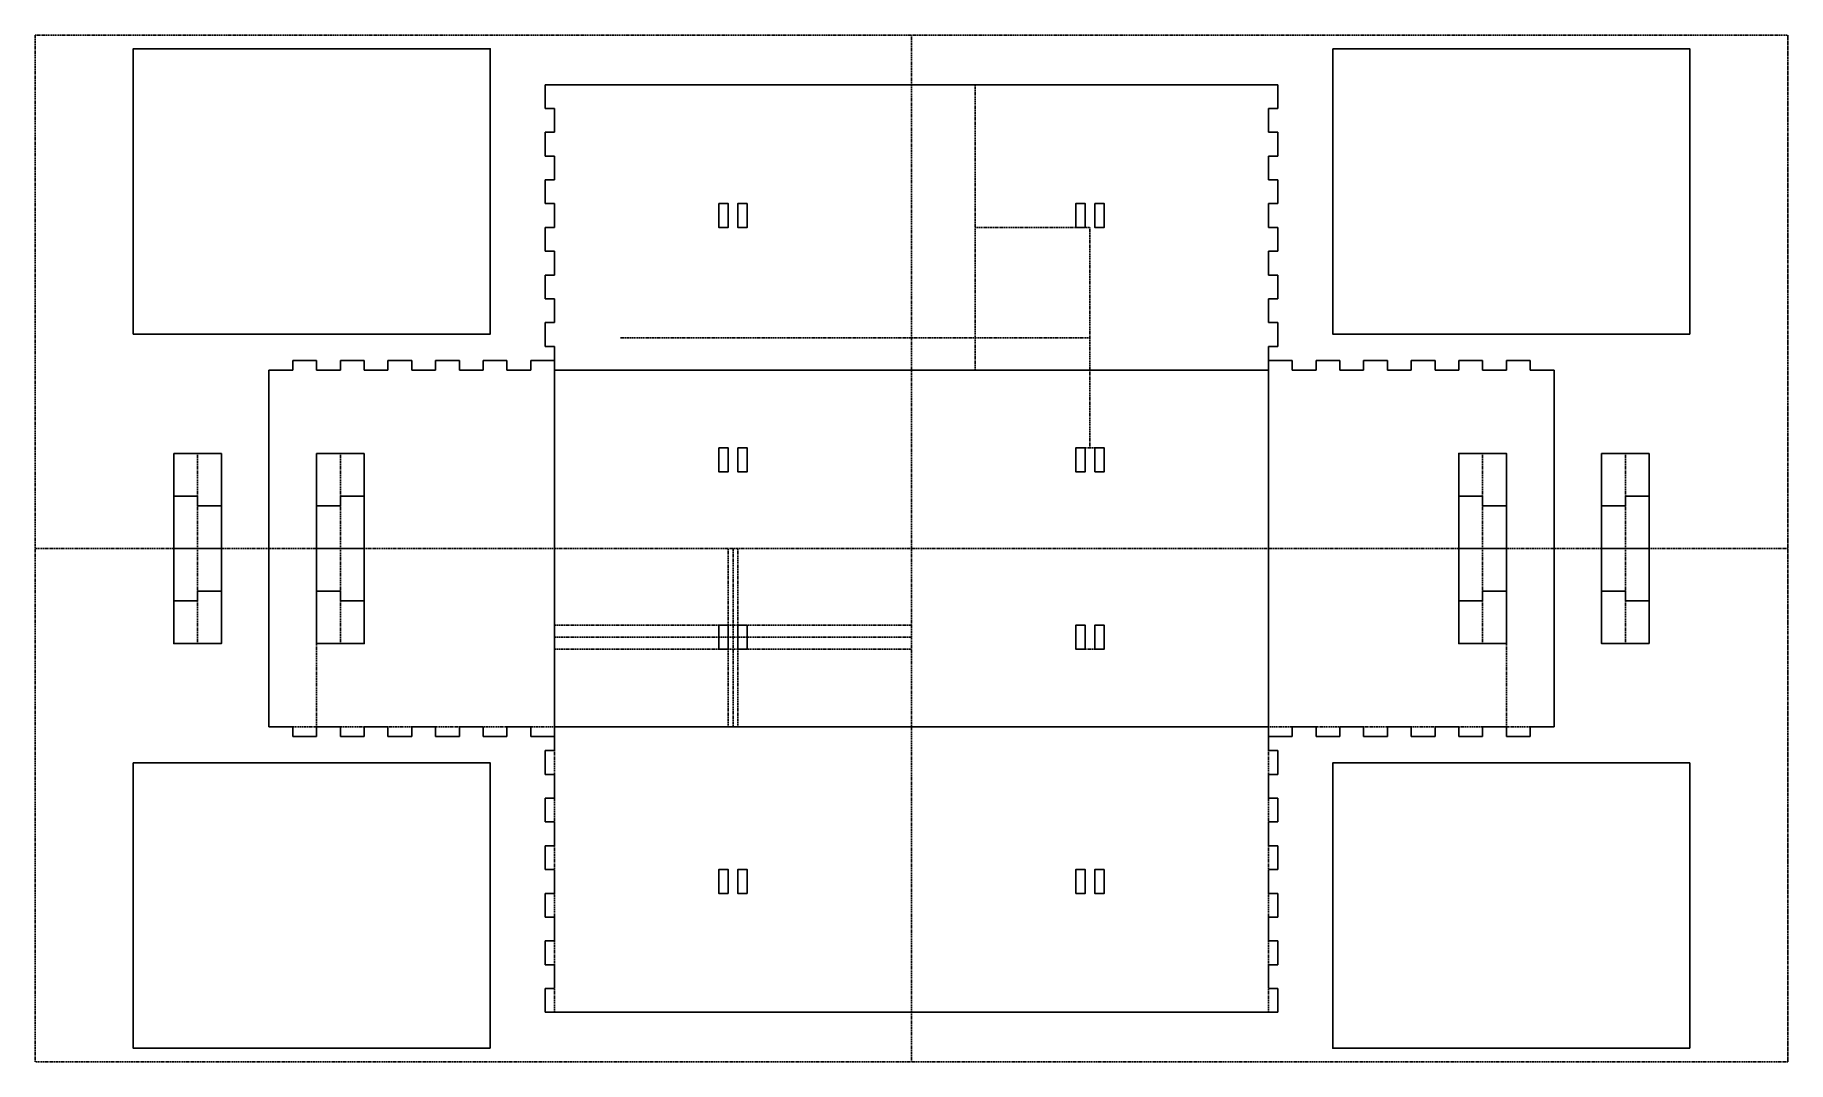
# Model space of a CAD drawing. Header units: millimetres. Extents: x -737 to 0, y 0 to 432.
import ezdxf

# ---------------------------------------------------------------- set-up
doc = ezdxf.new("R2010")
doc.units = ezdxf.units.MM
doc.linetypes.add('DASHED', pattern=[0.75, 0.5, -0.25])
doc.layers.get('0').update_dxf_attribs({"linetype": 'CONTINUOUS'})
doc.layers.add('1', color=7, linetype='DASHED')

msp = doc.modelspace()

# ---------------------------------------------------------------- linework, layer by layer
for p, q in [((-518.3, 410.9), (-522.3, 410.9)), ((-522.3, 410.9), (-522.3, 400.9)), ((-368.3, 410.9), (-518.3, 410.9)), ((-368.3, 410.9), (-218.3, 410.9)), ((-218.3, 410.9), (-214.3, 410.9)), ((-214.3, 410.9), (-214.3, 400.9)), ((-522.3, 400.9), (-518.3, 400.9)), ((-518.3, 400.9), (-518.3, 390.9)), ((-214.3, 400.9), (-218.3, 400.9)), ((-218.3, 400.9), (-218.3, 390.9)), ((-522.3, 390.9), (-522.3, 380.9)), ((-518.3, 390.9), (-522.3, 390.9)), ((-218.3, 390.9), (-214.3, 390.9)), ((-214.3, 390.9), (-214.3, 380.9)), ((-522.3, 380.9), (-518.3, 380.9)), ((-518.3, 380.9), (-518.3, 370.9)), ((-218.3, 380.9), (-218.3, 370.9)), ((-214.3, 380.9), (-218.3, 380.9)), ((-522.3, 370.9), (-522.3, 360.9)), ((-518.3, 370.9), (-522.3, 370.9)), ((-218.3, 370.9), (-214.3, 370.9)), ((-214.3, 370.9), (-214.3, 360.9)), ((-522.3, 360.9), (-518.3, 360.9)), ((-518.3, 360.9), (-518.3, 350.9)), ((-214.3, 360.9), (-218.3, 360.9)), ((-218.3, 360.9), (-218.3, 350.9)), ((-518.3, 350.9), (-522.3, 350.9)), ((-522.3, 350.9), (-522.3, 340.9)), ((-218.3, 350.9), (-214.3, 350.9)), ((-214.3, 350.9), (-214.3, 340.9)), ((-522.3, 340.9), (-518.3, 340.9)), ((-518.3, 340.9), (-518.3, 330.9)), ((-214.3, 340.9), (-218.3, 340.9)), ((-218.3, 340.9), (-218.3, 330.9)), ((-522.3, 330.9), (-522.3, 320.9)), ((-518.3, 330.9), (-522.3, 330.9)), ((-218.3, 330.9), (-214.3, 330.9)), ((-214.3, 330.9), (-214.3, 320.9)), ((-522.3, 320.9), (-518.3, 320.9)), ((-518.3, 320.9), (-518.3, 310.9)), ((-214.3, 320.9), (-218.3, 320.9)), ((-218.3, 320.9), (-218.3, 310.9)), ((-522.3, 310.9), (-522.3, 300.9)), ((-518.3, 310.9), (-522.3, 310.9)), ((-218.3, 310.9), (-214.3, 310.9)), ((-214.3, 310.9), (-214.3, 300.9)), ((-618.3, 294.9), (-628.3, 294.9)), ((-628.3, 294.9), (-628.3, 290.9)), ((-618.3, 290.9), (-618.3, 294.9)), ((-608.3, 294.9), (-608.3, 290.9)), ((-598.3, 294.9), (-608.3, 294.9)), ((-598.3, 290.9), (-598.3, 294.9)), ((-578.3, 294.9), (-588.3, 294.9)), ((-588.3, 294.9), (-588.3, 290.9)), ((-578.3, 290.9), (-578.3, 294.9)), ((-568.3, 294.9), (-568.3, 290.9)), ((-558.3, 294.9), (-568.3, 294.9)), ((-558.3, 290.9), (-558.3, 294.9)), ((-538.3, 294.9), (-548.3, 294.9)), ((-548.3, 294.9), (-548.3, 290.9)), ((-538.3, 290.9), (-538.3, 294.9)), ((-528.3, 294.9), (-528.3, 290.9)), ((-518.3, 294.9), (-528.3, 294.9)), ((-522.3, 300.9), (-518.3, 300.9)), ((-518.3, 300.9), (-518.3, 290.9)), ((-214.3, 300.9), (-218.3, 300.9)), ((-218.3, 300.9), (-218.3, 290.9)), ((-218.3, 294.9), (-208.3, 294.9)), ((-208.3, 294.9), (-208.3, 290.9)), ((-198.3, 290.9), (-198.3, 294.9)), ((-198.3, 294.9), (-188.3, 294.9)), ((-188.3, 294.9), (-188.3, 290.9)), ((-178.3, 290.9), (-178.3, 294.9)), ((-178.3, 294.9), (-168.3, 294.9)), ((-168.3, 294.9), (-168.3, 290.9)), ((-158.3, 294.9), (-148.3, 294.9)), ((-158.3, 290.9), (-158.3, 294.9)), ((-148.3, 294.9), (-148.3, 290.9)), ((-138.3, 290.9), (-138.3, 294.9)), ((-138.3, 294.9), (-128.3, 294.9)), ((-128.3, 294.9), (-128.3, 290.9)), ((-118.3, 294.9), (-108.3, 294.9)), ((-118.3, 290.9), (-118.3, 294.9)), ((-108.3, 294.9), (-108.3, 290.9)), ((-638.3, 290.9), (-638.3, 215.9)), ((-628.3, 290.9), (-638.3, 290.9)), ((-608.3, 290.9), (-618.3, 290.9)), ((-588.3, 290.9), (-598.3, 290.9)), ((-568.3, 290.9), (-578.3, 290.9)), ((-548.3, 290.9), (-558.3, 290.9)), ((-528.3, 290.9), (-538.3, 290.9)), ((-208.3, 290.9), (-198.3, 290.9)), ((-188.3, 290.9), (-178.3, 290.9)), ((-168.3, 290.9), (-158.3, 290.9)), ((-148.3, 290.9), (-138.3, 290.9)), ((-128.3, 290.9), (-118.3, 290.9)), ((-108.3, 290.9), (-98.3, 290.9)), ((-98.3, 290.9), (-98.3, 215.9)), ((-678.3, 215.9), (-678.3, 255.9)), ((-678.3, 255.9), (-658.3, 255.9)), ((-658.3, 215.9), (-658.3, 255.9)), ((-598.3, 255.9), (-618.3, 255.9)), ((-618.3, 215.9), (-618.3, 255.9)), ((-598.3, 215.9), (-598.3, 255.9)), ((-138.3, 255.9), (-118.3, 255.9)), ((-138.3, 215.9), (-138.3, 255.9)), ((-118.3, 215.9), (-118.3, 255.9)), ((-78.3, 215.9), (-78.3, 255.9)), ((-58.3, 255.9), (-78.3, 255.9)), ((-58.3, 215.9), (-58.3, 255.9)), ((-678.3, 237.9), (-668.3, 237.9)), ((-668.3, 237.9), (-668.3, 233.9)), ((-598.3, 237.9), (-608.3, 237.9)), ((-608.3, 237.9), (-608.3, 233.9)), ((-138.3, 237.9), (-128.3, 237.9)), ((-138.3, 237.9), (-128.3, 237.9)), ((-128.3, 237.9), (-128.3, 233.9)), ((-128.3, 237.9), (-128.3, 233.9)), ((-58.3, 237.9), (-68.3, 237.9)), ((-68.3, 237.9), (-68.3, 233.9)), ((-668.3, 233.9), (-658.3, 233.9)), ((-608.3, 233.9), (-618.3, 233.9)), ((-128.3, 233.9), (-118.3, 233.9)), ((-128.3, 233.9), (-118.3, 233.9)), ((-68.3, 233.9), (-78.3, 233.9)), ((-638.3, 140.9), (-638.3, 215.9)), ((-138.3, 215.9), (-138.3, 175.9)), ((-118.3, 215.9), (-118.3, 175.9)), ((-98.3, 140.9), (-98.3, 215.9)), ((-678.3, 193.9), (-668.3, 193.9)), ((-668.3, 197.9), (-658.3, 197.9)), ((-668.3, 193.9), (-668.3, 197.9)), ((-608.3, 197.9), (-618.3, 197.9)), ((-608.3, 193.9), (-608.3, 197.9)), ((-598.3, 193.9), (-608.3, 193.9)), ((-138.3, 193.9), (-128.3, 193.9)), ((-138.3, 193.9), (-128.3, 193.9)), ((-128.3, 197.9), (-118.3, 197.9)), ((-128.3, 193.9), (-128.3, 197.9)), ((-128.3, 197.9), (-118.3, 197.9)), ((-128.3, 193.9), (-128.3, 197.9)), ((-68.3, 197.9), (-78.3, 197.9)), ((-68.3, 193.9), (-68.3, 197.9)), ((-58.3, 193.9), (-68.3, 193.9)), ((-138.3, 175.9), (-118.3, 175.9)), ((-628.3, 140.9), (-638.3, 140.9)), ((-628.3, 136.9), (-628.3, 140.9)), ((-608.3, 140.9), (-618.3, 140.9)), ((-618.3, 140.9), (-618.3, 136.9)), ((-608.3, 136.9), (-608.3, 140.9)), ((-588.3, 140.9), (-598.3, 140.9)), ((-598.3, 140.9), (-598.3, 136.9)), ((-588.3, 136.9), (-588.3, 140.9)), ((-568.3, 140.9), (-578.3, 140.9)), ((-578.3, 140.9), (-578.3, 136.9)), ((-568.3, 136.9), (-568.3, 140.9)), ((-548.3, 140.9), (-558.3, 140.9)), ((-558.3, 140.9), (-558.3, 136.9)), ((-548.3, 136.9), (-548.3, 140.9)), ((-538.3, 140.9), (-538.3, 136.9)), ((-528.3, 140.9), (-538.3, 140.9)), ((-528.3, 136.9), (-528.3, 140.9)), ((-518.3, 140.9), (-518.3, 136.9)), ((-518.3, 130.9), (-518.3, 140.9)), ((-218.3, 130.9), (-218.3, 140.9)), ((-218.3, 140.9), (-218.3, 136.9)), ((-208.3, 140.9), (-198.3, 140.9)), ((-208.3, 136.9), (-208.3, 140.9)), ((-198.3, 140.9), (-198.3, 136.9)), ((-188.3, 136.9), (-188.3, 140.9)), ((-188.3, 140.9), (-178.3, 140.9)), ((-178.3, 140.9), (-178.3, 136.9)), ((-168.3, 140.9), (-158.3, 140.9)), ((-168.3, 136.9), (-168.3, 140.9)), ((-158.3, 140.9), (-158.3, 136.9)), ((-148.3, 140.9), (-138.3, 140.9)), ((-148.3, 136.9), (-148.3, 140.9)), ((-138.3, 140.9), (-138.3, 136.9)), ((-128.3, 136.9), (-128.3, 140.9)), ((-128.3, 140.9), (-118.3, 140.9)), ((-118.3, 140.9), (-118.3, 136.9)), ((-108.3, 136.9), (-108.3, 140.9)), ((-108.3, 140.9), (-98.3, 140.9)), ((-618.3, 136.9), (-628.3, 136.9)), ((-598.3, 136.9), (-608.3, 136.9)), ((-578.3, 136.9), (-588.3, 136.9)), ((-558.3, 136.9), (-568.3, 136.9)), ((-538.3, 136.9), (-548.3, 136.9)), ((-518.3, 136.9), (-528.3, 136.9)), ((-218.3, 136.9), (-208.3, 136.9)), ((-198.3, 136.9), (-188.3, 136.9)), ((-178.3, 136.9), (-168.3, 136.9)), ((-158.3, 136.9), (-148.3, 136.9)), ((-138.3, 136.9), (-128.3, 136.9)), ((-118.3, 136.9), (-108.3, 136.9)), ((-522.3, 130.9), (-518.3, 130.9)), ((-522.3, 120.9), (-522.3, 130.9)), ((-214.3, 130.9), (-218.3, 130.9)), ((-214.3, 120.9), (-214.3, 130.9)), ((-518.3, 120.9), (-522.3, 120.9)), ((-518.3, 110.9), (-518.3, 120.9)), ((-218.3, 110.9), (-218.3, 120.9)), ((-218.3, 120.9), (-214.3, 120.9)), ((-522.3, 100.9), (-522.3, 110.9)), ((-522.3, 110.9), (-518.3, 110.9)), ((-214.3, 110.9), (-218.3, 110.9)), ((-214.3, 100.9), (-214.3, 110.9)), ((-518.3, 100.9), (-522.3, 100.9)), ((-518.3, 90.9), (-518.3, 100.9)), ((-218.3, 90.9), (-218.3, 100.9)), ((-218.3, 100.9), (-214.3, 100.9)), ((-522.3, 80.9), (-522.3, 90.9)), ((-522.3, 90.9), (-518.3, 90.9)), ((-214.3, 90.9), (-218.3, 90.9)), ((-214.3, 80.9), (-214.3, 90.9)), ((-518.3, 80.9), (-522.3, 80.9)), ((-518.3, 70.9), (-518.3, 80.9)), ((-218.3, 70.9), (-218.3, 80.9)), ((-218.3, 80.9), (-214.3, 80.9)), ((-522.3, 70.9), (-518.3, 70.9)), ((-522.3, 60.9), (-522.3, 70.9)), ((-214.3, 70.9), (-218.3, 70.9)), ((-214.3, 60.9), (-214.3, 70.9)), ((-518.3, 60.9), (-522.3, 60.9)), ((-518.3, 50.9), (-518.3, 60.9)), ((-218.3, 50.9), (-218.3, 60.9)), ((-218.3, 60.9), (-214.3, 60.9)), ((-522.3, 50.9), (-518.3, 50.9)), ((-522.3, 40.9), (-522.3, 50.9)), ((-214.3, 50.9), (-218.3, 50.9)), ((-214.3, 40.9), (-214.3, 50.9)), ((-518.3, 40.9), (-522.3, 40.9)), ((-518.3, 30.9), (-518.3, 40.9)), ((-218.3, 40.9), (-214.3, 40.9)), ((-218.3, 30.9), (-218.3, 40.9)), ((-522.3, 30.9), (-518.3, 30.9)), ((-522.3, 20.9), (-522.3, 30.9)), ((-214.3, 30.9), (-218.3, 30.9)), ((-214.3, 20.9), (-214.3, 30.9)), ((-518.3, 20.9), (-522.3, 20.9)), ((-368.3, 20.9), (-518.3, 20.9)), ((-368.3, 20.9), (-218.3, 20.9)), ((-218.3, 20.9), (-214.3, 20.9))]:
    msp.add_line(p, q)
for points in [[(-695.32, 306.05), (-695.32, 426.05), (-545.32, 426.05), (-545.32, 306.05)], [(-191.28, 426.05), (-191.28, 306.05), (-41.28, 306.05), (-41.28, 426.05)], [(-449.3, 360.9), (-445.3, 360.9), (-445.3, 350.9), (-449.3, 350.9)], [(-437.3, 360.9), (-441.3, 360.9), (-441.3, 350.9), (-437.3, 350.9)], [(-299.3, 350.9), (-299.3, 360.9), (-295.3, 360.9), (-295.3, 350.9)], [(-291.3, 360.9), (-291.3, 350.9), (-287.3, 350.9), (-287.3, 360.9)], [(-218.3, 290.9), (-518.3, 290.9), (-518.3, 140.9), (-218.3, 140.9)], [(-449.3, 258.18), (-449.3, 248.18), (-445.3, 248.18), (-445.3, 258.18)], [(-441.3, 258.18), (-437.3, 258.18), (-437.3, 248.18), (-441.3, 248.18)], [(-295.3, 258.18), (-299.3, 258.18), (-299.3, 248.18), (-295.3, 248.18)], [(-291.3, 248.18), (-291.3, 258.18), (-287.3, 258.18), (-287.3, 248.18)], [(-118.3, 215.9), (-118.3, 255.9), (-138.3, 255.9), (-138.3, 215.9)], [(-678.3, 215.9), (-678.3, 175.9), (-658.3, 175.9), (-658.3, 215.9)], [(-618.3, 215.9), (-618.3, 175.9), (-598.3, 175.9), (-598.3, 215.9)], [(-118.3, 215.9), (-118.3, 175.9), (-138.3, 175.9), (-138.3, 215.9)], [(-58.3, 175.9), (-78.3, 175.9), (-78.3, 215.9), (-58.3, 215.9)], [(-445.3, 173.62), (-449.3, 173.62), (-449.3, 183.62), (-445.3, 183.62)], [(-437.3, 183.62), (-441.3, 183.62), (-441.3, 173.62), (-437.3, 173.62)], [(-295.3, 173.62), (-299.3, 173.62), (-299.3, 183.62), (-295.3, 183.62)], [(-291.3, 173.62), (-287.3, 173.62), (-287.3, 183.62), (-291.3, 183.62)], [(-545.32, 5.75), (-545.32, 125.75), (-695.32, 125.75), (-695.32, 5.75)], [(-41.28, 5.75), (-191.28, 5.75), (-191.28, 125.75), (-41.28, 125.75)], [(-445.3, 70.9), (-445.3, 80.9), (-449.3, 80.9), (-449.3, 70.9)], [(-437.3, 70.9), (-441.3, 70.9), (-441.3, 80.9), (-437.3, 80.9)], [(-299.3, 70.9), (-295.3, 70.9), (-295.3, 80.9), (-299.3, 80.9)], [(-287.3, 80.9), (-287.3, 70.9), (-291.3, 70.9), (-291.3, 80.9)]]:
    msp.add_lwpolyline(points, close=True)
at = {"layer": '1'}
for p, q in [((-736.6, 431.8), (0, 431.8)), ((-736.6, 0), (-736.6, 431.8)), ((-368.3, 215.9), (-368.3, 431.8)), ((0, 431.8), (0, 0)), ((0, 0), (0, 431.8)), ((-341.52, 410.9), (-341.52, 290.9)), ((-341.52, 350.9), (-293.3, 350.9)), ((-293.3, 258.18), (-293.3, 350.9)), ((-293.3, 304.54), (-490.75, 304.54)), ((-218.3, 290.9), (-218.3, 140.9)), ((-291.3, 258.18), (-295.3, 258.18)), ((-668.3, 255.9), (-668.3, 215.9)), ((-608.3, 255.9), (-608.3, 215.9)), ((-128.3, 255.9), (-128.3, 215.9)), ((-128.3, 255.9), (-128.3, 215.9)), ((-68.3, 255.9), (-68.3, 215.9)), ((-678.3, 237.9), (-668.3, 237.9)), ((-598.3, 237.9), (-608.3, 237.9)), ((-138.3, 237.9), (-128.3, 237.9)), ((-138.3, 237.9), (-128.3, 237.9)), ((-58.3, 237.9), (-68.3, 237.9)), ((0, 215.9), (-736.6, 215.9)), ((-668.3, 175.9), (-668.3, 215.9)), ((-618.3, 140.9), (-618.3, 215.9)), ((-608.3, 175.9), (-608.3, 215.9)), ((-445.3, 140.9), (-445.3, 215.9)), ((-443.3, 215.9), (-443.3, 140.9)), ((-441.3, 140.9), (-441.3, 215.9)), ((-368.3, 215.9), (-368.3, 0)), ((-128.3, 175.9), (-128.3, 215.9)), ((-128.3, 175.9), (-128.3, 215.9)), ((-118.3, 140.9), (-118.3, 215.9)), ((-68.3, 175.9), (-68.3, 215.9)), ((-678.3, 193.9), (-668.3, 193.9)), ((-598.3, 193.9), (-608.3, 193.9)), ((-138.3, 193.9), (-128.3, 193.9)), ((-138.3, 193.9), (-128.3, 193.9)), ((-58.3, 193.9), (-68.3, 193.9)), ((-368.3, 183.62), (-518.3, 183.62)), ((-368.3, 178.62), (-518.3, 178.62)), ((-368.3, 173.62), (-518.3, 173.62)), ((-291.3, 173.62), (-295.3, 173.62)), ((-522.8, 140.9), (-638.3, 140.9)), ((-518.3, 140.9), (-522.8, 140.9)), ((-518.3, 140.9), (-518.3, 20.9)), ((-368.3, 140.9), (-368.3, 20.9)), ((-218.3, 140.9), (-213.8, 140.9)), ((-218.3, 140.9), (-218.3, 20.9)), ((-213.8, 140.9), (-98.3, 140.9)), ((0, 0), (-736.6, 0))]:
    msp.add_line(p, q, dxfattribs=at)

doc.saveas('drawing.dxf')
